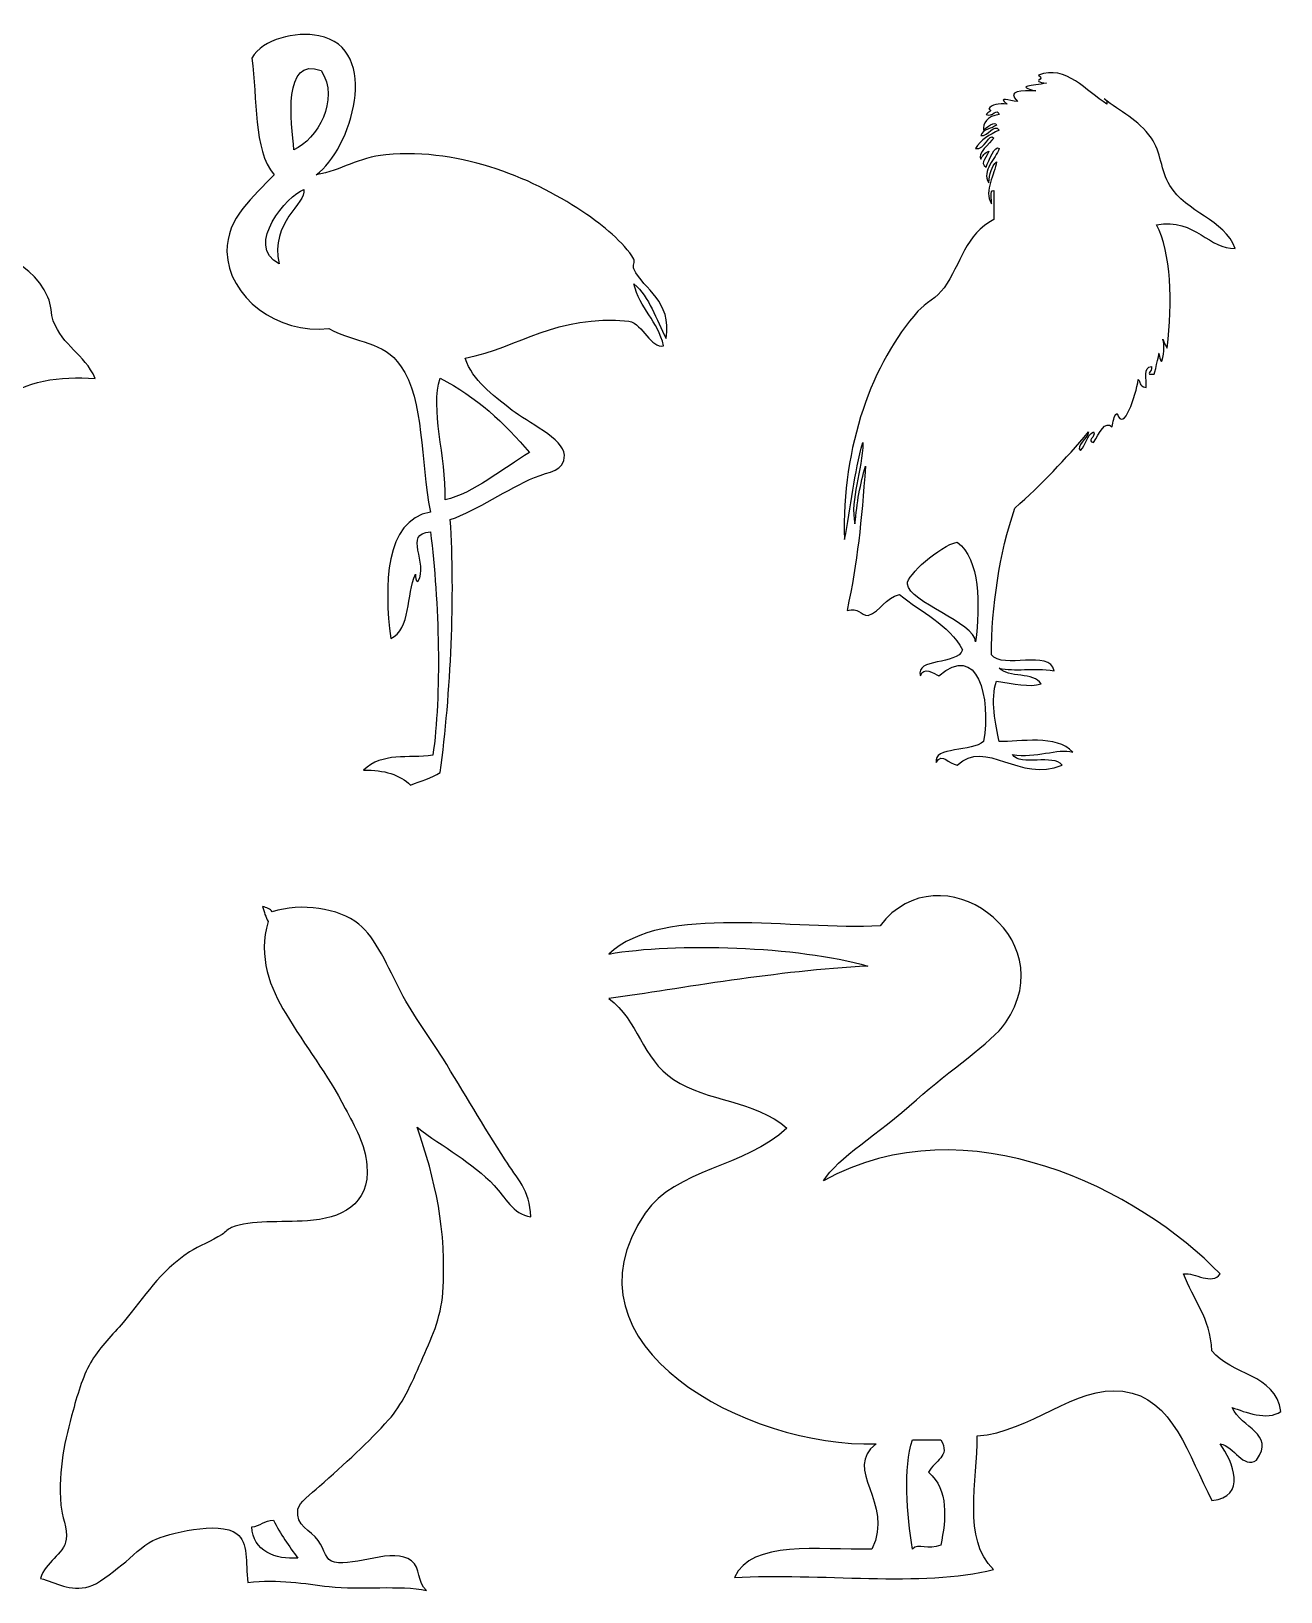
# Model space of a CAD drawing. Header units: centimetres. Extents: x -64 to 65, y -66 to 66.
# Drawn here: x -51.09 to -42.34, y 37.68 to 48.61 of the extents above; entities that cross this region are included whole.
import ezdxf

# ---------------------------------------------------------------- set-up
doc = ezdxf.new("R2010")
doc.units = ezdxf.units.CM
doc.header["$MEASUREMENT"] = 0
doc.layers.add('Layer 1', color=7, linetype='Continuous')

msp = doc.modelspace()

# ---------------------------------------------------------------- linework, layer by layer
at = {"layer": 'Layer 1'}
for points, knots in [([(-49.09603, 47.6037), (-48.9164, 47.63392), (-48.80634, 47.7244), (-48.60943, 47.74271), (-48.60943, 47.74271), (-48.06632, 47.7933), (-47.55623, 47.56898), (-47.20182, 47.32562), (-47.20182, 47.32562), (-47.10271, 47.25757), (-46.93512, 47.12615), (-46.87162, 47.0128), (-46.87162, 47.0128), (-46.86051, 46.99296), (-46.88242, 46.96557), (-46.87162, 46.94329), (-46.87162, 46.94329), (-46.80042, 46.7965), (-46.60325, 46.72101), (-46.64569, 46.45669), (-46.64569, 46.45669), (-46.71607, 46.58906), (-46.7602, 46.74765), (-46.87162, 46.83901), (-46.87162, 46.83901), (-46.82955, 46.66674), (-46.70207, 46.5799), (-46.6631, 46.40456), (-46.6631, 46.40456), (-46.75158, 46.38593), (-46.80444, 46.55259), (-46.90638, 46.57834), (-46.90638, 46.57834), (-47.42314, 46.62591), (-47.66327, 46.39681), (-48.05335, 46.31765), (-48.05335, 46.31765), (-47.99512, 46.1544), (-47.87404, 46.0728), (-47.72315, 45.95271), (-47.72315, 45.95271), (-47.62213, 45.8723), (-47.3608, 45.75485), (-47.35821, 45.63989), (-47.35821, 45.63989), (-47.35556, 45.5231), (-47.46497, 45.52644), (-47.56678, 45.48349), (-47.56678, 45.48349), (-47.75659, 45.40337), (-47.96588, 45.25346), (-48.15759, 45.18806), (-48.15759, 45.18806), (-48.12203, 44.6577), (-48.15346, 43.97555), (-48.22715, 43.41548), (-48.22715, 43.41548), (-48.28761, 43.37746), (-48.36584, 43.35727), (-48.43567, 43.32859), (-48.43567, 43.32859), (-48.50946, 43.39963), (-48.61781, 43.43606), (-48.76584, 43.43286), (-48.76584, 43.43286), (-48.63035, 43.56015), (-48.45522, 43.51351), (-48.27924, 43.53713), (-48.27924, 43.53713), (-48.21923, 43.95634), (-48.23257, 44.61086), (-48.29665, 45.10116), (-48.29665, 45.10116), (-48.49186, 45.09267), (-48.30467, 44.88431), (-48.38351, 44.7536), (-48.38351, 44.7536), (-48.40388, 44.75638), (-48.39819, 44.78527), (-48.40087, 44.80572), (-48.40087, 44.80572), (-48.46678, 44.66311), (-48.4313, 44.41906), (-48.57467, 44.35389), (-48.57467, 44.35389), (-48.62073, 44.72375), (-48.61888, 45.18214), (-48.29665, 45.24019), (-48.29665, 45.24019), (-48.37081, 45.60426), (-48.33504, 46.01904), (-48.50517, 46.2655), (-48.50517, 46.2655), (-48.62497, 46.43904), (-48.81061, 46.41973), (-49.00915, 46.52617), (-49.00915, 46.52617), (-49.36396, 46.48437), (-49.71638, 46.74636), (-49.72165, 47.06489), (-49.72165, 47.06489), (-49.72562, 47.30481), (-49.53329, 47.44769), (-49.39148, 47.60361), (-49.39148, 47.60361), (-49.54004, 47.77943), (-49.50845, 48.13542), (-49.54788, 48.42038), (-49.54788, 48.42038), (-49.47237, 48.5545), (-49.23951, 48.60853), (-49.07867, 48.5768), (-49.07867, 48.5768), (-48.63232, 48.48881), (-48.85227, 47.77721), (-49.09603, 47.6037)], [0, 0, 0, 0, 0.03333333, 0.03333333, 0.03333333, 0.03333333, 0.06666667, 0.06666667, 0.06666667, 0.06666667, 0.1, 0.1, 0.1, 0.1, 0.13333333, 0.13333333, 0.13333333, 0.13333333, 0.16666667, 0.16666667, 0.16666667, 0.16666667, 0.2, 0.2, 0.2, 0.2, 0.23333333, 0.23333333, 0.23333333, 0.23333333, 0.26666667, 0.26666667, 0.26666667, 0.26666667, 0.3, 0.3, 0.3, 0.3, 0.33333333, 0.33333333, 0.33333333, 0.33333333, 0.36666667, 0.36666667, 0.36666667, 0.36666667, 0.4, 0.4, 0.4, 0.4, 0.43333333, 0.43333333, 0.43333333, 0.43333333, 0.46666667, 0.46666667, 0.46666667, 0.46666667, 0.5, 0.5, 0.5, 0.5, 0.53333333, 0.53333333, 0.53333333, 0.53333333, 0.56666667, 0.56666667, 0.56666667, 0.56666667, 0.6, 0.6, 0.6, 0.6, 0.63333333, 0.63333333, 0.63333333, 0.63333333, 0.66666667, 0.66666667, 0.66666667, 0.66666667, 0.7, 0.7, 0.7, 0.7, 0.73333333, 0.73333333, 0.73333333, 0.73333333, 0.76666667, 0.76666667, 0.76666667, 0.76666667, 0.8, 0.8, 0.8, 0.8, 0.83333333, 0.83333333, 0.83333333, 0.83333333, 0.86666667, 0.86666667, 0.86666667, 0.86666667, 0.9, 0.9, 0.9, 0.9, 0.93333333, 0.93333333, 0.93333333, 0.93333333, 1, 1, 1, 1]), ([(-49.25245, 47.77748), (-49.08965, 47.85373), (-48.92982, 48.12649), (-49.06126, 48.33358), (-49.06126, 48.33358), (-49.33516, 48.435), (-49.27177, 47.96872), (-49.25245, 47.77748)], [0, 0, 0, 0, 0.33333333, 0.33333333, 0.33333333, 0.33333333, 1, 1, 1, 1]), ([(-42.65806, 47.08763), (-42.83597, 47.07525), (-42.93645, 47.29911), (-43.20927, 47.25299), (-43.20927, 47.25299), (-43.10746, 47.05537), (-43.09613, 46.71454), (-43.1358, 46.38942), (-43.1358, 46.38942), (-43.2047, 46.51272), (-43.12855, 46.4381), (-43.17255, 46.29753), (-43.17255, 46.29753), (-43.178, 46.28017), (-43.19872, 46.35434), (-43.19094, 46.35267), (-43.19094, 46.35267), (-43.19226, 46.35296), (-43.22645, 46.18916), (-43.22769, 46.20567), (-43.22769, 46.20567), (-43.29815, 46.20234), (-43.23436, 46.2207), (-43.24608, 46.26078), (-43.24608, 46.26078), (-43.30323, 46.25668), (-43.27712, 46.16934), (-43.28283, 46.11378), (-43.28283, 46.11378), (-43.34236, 46.12455), (-43.31717, 46.15238), (-43.33794, 46.16889), (-43.33794, 46.16889), (-43.35363, 46.0584), (-43.44121, 45.79133), (-43.48494, 45.93002), (-43.48494, 45.93002), (-43.51227, 45.91446), (-43.5115, 45.87086), (-43.52169, 45.83816), (-43.52169, 45.83816), (-43.57016, 45.88605), (-43.61054, 45.79374), (-43.6503, 45.72791), (-43.6503, 45.72791), (-43.70536, 45.74003), (-43.63273, 45.7672), (-43.6503, 45.80141), (-43.6503, 45.80141), (-43.70094, 45.77855), (-43.70345, 45.70756), (-43.74216, 45.6728), (-43.74216, 45.6728), (-43.78018, 45.70021), (-43.69115, 45.7553), (-43.68705, 45.80141), (-43.68705, 45.80141), (-43.84609, 45.61133), (-44.01632, 45.43245), (-44.20153, 45.26857), (-44.20153, 45.26857), (-44.31221, 44.94665), (-44.36451, 44.57806), (-44.36689, 44.23961), (-44.36689, 44.23961), (-44.28574, 44.13706), (-43.95835, 44.28067), (-43.92591, 44.12936), (-43.92591, 44.12936), (-44.07871, 44.15066), (-44.20261, 44.12211), (-44.31175, 44.14775), (-44.31175, 44.14775), (-44.24719, 44.07756), (-44.06934, 44.12068), (-44.01777, 44.0375), (-44.01777, 44.0375), (-44.09987, 44.01191), (-44.21097, 44.03689), (-44.33014, 44.05589), (-44.33014, 44.05589), (-44.37769, 43.93445), (-44.33591, 43.74416), (-44.31175, 43.63327), (-44.31175, 43.63327), (-44.172, 43.63115), (-43.90585, 43.68269), (-43.79729, 43.55977), (-43.79729, 43.55977), (-43.90331, 43.58803), (-44.05499, 43.51434), (-44.21988, 43.54141), (-44.21988, 43.54141), (-44.16159, 43.45883), (-43.93199, 43.54755), (-43.87076, 43.46794), (-43.87076, 43.46794), (-44.16871, 43.34192), (-44.40551, 43.65759), (-44.60572, 43.46794), (-44.60572, 43.46794), (-44.66951, 43.47487), (-44.70766, 43.56105), (-44.75272, 43.48633), (-44.75272, 43.48633), (-44.77981, 43.59947), (-44.49576, 43.55986), (-44.42199, 43.63331), (-44.42199, 43.63331), (-44.36796, 43.94113), (-44.46361, 44.33454), (-44.73436, 44.09265), (-44.73436, 44.09265), (-44.76735, 44.11125), (-44.84713, 44.16298), (-44.86297, 44.09265), (-44.86297, 44.09265), (-44.90596, 44.22169), (-44.60447, 44.16464), (-44.56899, 44.27638), (-44.56899, 44.27638), (-44.6671, 44.45389), (-44.85704, 44.53956), (-45.00997, 44.66225), (-45.00997, 44.66225), (-45.11183, 44.64161), (-45.13895, 44.54623), (-45.23045, 44.51525), (-45.23045, 44.51525), (-45.28607, 44.52089), (-45.29609, 44.57211), (-45.37743, 44.552), (-45.37743, 44.552), (-45.30411, 44.89839), (-45.27766, 45.16919), (-45.24882, 45.56258), (-45.24882, 45.56258), (-45.28557, 45.44008), (-45.30915, 45.30437), (-45.32232, 45.15838), (-45.32232, 45.15838), (-45.36108, 45.33205), (-45.26694, 45.53157), (-45.26721, 45.72795), (-45.26721, 45.72795), (-45.32891, 45.52017), (-45.34838, 45.27017), (-45.39582, 45.04813), (-45.39582, 45.04813), (-45.41672, 45.70049), (-45.19984, 46.28979), (-44.88134, 46.64666), (-44.88134, 46.64666), (-44.83062, 46.70352), (-44.74691, 46.74315), (-44.69759, 46.81202), (-44.69759, 46.81202), (-44.58104, 46.97487), (-44.54736, 47.19051), (-44.34847, 47.28975), (-44.34847, 47.28975), (-44.34847, 47.35711), (-44.34847, 47.4245), (-44.34847, 47.49187), (-44.34847, 47.49187), (-44.38834, 47.49497), (-44.3568, 47.4267), (-44.36686, 47.40001), (-44.36686, 47.40001), (-44.42216, 47.49267), (-44.34199, 47.60739), (-44.33011, 47.69399), (-44.33011, 47.69399), (-44.36631, 47.66282), (-44.3794, 47.60856), (-44.38522, 47.54701), (-44.38522, 47.54701), (-44.43808, 47.6312), (-44.33672, 47.71849), (-44.31172, 47.78588), (-44.31172, 47.78588), (-44.34265, 47.81557), (-44.38453, 47.70037), (-44.40361, 47.65727), (-44.40361, 47.65727), (-44.45587, 47.68177), (-44.38943, 47.73897), (-44.38525, 47.76752), (-44.38525, 47.76752), (-44.41171, 47.75723), (-44.4301, 47.73887), (-44.44036, 47.71238), (-44.44036, 47.71238), (-44.46764, 47.74686), (-44.3822, 47.82491), (-44.34847, 47.85938), (-44.34847, 47.85938), (-44.38559, 47.90121), (-44.40956, 47.7745), (-44.47708, 47.78591), (-44.47708, 47.78591), (-44.4426, 47.84941), (-44.37985, 47.88465), (-44.31172, 47.91455), (-44.31172, 47.91455), (-44.35006, 47.96924), (-44.38657, 47.86835), (-44.44033, 47.87777), (-44.44033, 47.87777), (-44.42557, 47.92426), (-44.36471, 47.92463), (-44.33008, 47.95127), (-44.33008, 47.95127), (-44.33558, 47.98453), (-44.40736, 47.93267), (-44.42194, 47.91455), (-44.42194, 47.91455), (-44.428, 47.96151), (-44.39834, 48.01522), (-44.31169, 48.02478), (-44.31169, 48.02478), (-44.32733, 48.07868), (-44.35794, 48.00089), (-44.40358, 48.02478), (-44.40358, 48.02478), (-44.39316, 48.04193), (-44.35249, 48.05261), (-44.38522, 48.06153), (-44.38522, 48.06153), (-44.36747, 48.09894), (-44.31463, 48.10122), (-44.25658, 48.09828), (-44.25658, 48.09828), (-44.32868, 48.1562), (-44.2419, 48.12114), (-44.18308, 48.11664), (-44.18308, 48.11664), (-44.26275, 48.19549), (-44.15448, 48.19427), (-44.05447, 48.19014), (-44.05447, 48.19014), (-44.20655, 48.22792), (-44.07799, 48.22469), (-43.98097, 48.24525), (-43.98097, 48.24525), (-44.10469, 48.25903), (-43.97832, 48.26935), (-44.03608, 48.30036), (-44.03608, 48.30036), (-43.84423, 48.37836), (-43.69847, 48.18371), (-43.55837, 48.09824), (-43.55837, 48.09824), (-43.55538, 48.11964), (-43.56242, 48.13094), (-43.57673, 48.13502), (-43.57673, 48.13502), (-43.46539, 48.04424), (-43.33895, 47.99167), (-43.246, 47.8594), (-43.246, 47.8594), (-43.17972, 47.76513), (-43.17824, 47.62911), (-43.11739, 47.52867), (-43.11739, 47.52867), (-43.00135, 47.33708), (-42.73481, 47.28953), (-42.65806, 47.08763)], [0, 0, 0, 0, 0.01470588, 0.01470588, 0.01470588, 0.01470588, 0.02941176, 0.02941176, 0.02941176, 0.02941176, 0.04411765, 0.04411765, 0.04411765, 0.04411765, 0.05882353, 0.05882353, 0.05882353, 0.05882353, 0.07352941, 0.07352941, 0.07352941, 0.07352941, 0.08823529, 0.08823529, 0.08823529, 0.08823529, 0.10294118, 0.10294118, 0.10294118, 0.10294118, 0.11764706, 0.11764706, 0.11764706, 0.11764706, 0.13235294, 0.13235294, 0.13235294, 0.13235294, 0.14705882, 0.14705882, 0.14705882, 0.14705882, 0.16176471, 0.16176471, 0.16176471, 0.16176471, 0.17647059, 0.17647059, 0.17647059, 0.17647059, 0.19117647, 0.19117647, 0.19117647, 0.19117647, 0.20588235, 0.20588235, 0.20588235, 0.20588235, 0.22058824, 0.22058824, 0.22058824, 0.22058824, 0.23529412, 0.23529412, 0.23529412, 0.23529412, 0.25, 0.25, 0.25, 0.25, 0.26470588, 0.26470588, 0.26470588, 0.26470588, 0.27941176, 0.27941176, 0.27941176, 0.27941176, 0.29411765, 0.29411765, 0.29411765, 0.29411765, 0.30882353, 0.30882353, 0.30882353, 0.30882353, 0.32352941, 0.32352941, 0.32352941, 0.32352941, 0.33823529, 0.33823529, 0.33823529, 0.33823529, 0.35294118, 0.35294118, 0.35294118, 0.35294118, 0.36764706, 0.36764706, 0.36764706, 0.36764706, 0.38235294, 0.38235294, 0.38235294, 0.38235294, 0.39705882, 0.39705882, 0.39705882, 0.39705882, 0.41176471, 0.41176471, 0.41176471, 0.41176471, 0.42647059, 0.42647059, 0.42647059, 0.42647059, 0.44117647, 0.44117647, 0.44117647, 0.44117647, 0.45588235, 0.45588235, 0.45588235, 0.45588235, 0.47058824, 0.47058824, 0.47058824, 0.47058824, 0.48529412, 0.48529412, 0.48529412, 0.48529412, 0.5, 0.5, 0.5, 0.5, 0.51470588, 0.51470588, 0.51470588, 0.51470588, 0.52941176, 0.52941176, 0.52941176, 0.52941176, 0.54411765, 0.54411765, 0.54411765, 0.54411765, 0.55882353, 0.55882353, 0.55882353, 0.55882353, 0.57352941, 0.57352941, 0.57352941, 0.57352941, 0.58823529, 0.58823529, 0.58823529, 0.58823529, 0.60294118, 0.60294118, 0.60294118, 0.60294118, 0.61764706, 0.61764706, 0.61764706, 0.61764706, 0.63235294, 0.63235294, 0.63235294, 0.63235294, 0.64705882, 0.64705882, 0.64705882, 0.64705882, 0.66176471, 0.66176471, 0.66176471, 0.66176471, 0.67647059, 0.67647059, 0.67647059, 0.67647059, 0.69117647, 0.69117647, 0.69117647, 0.69117647, 0.70588235, 0.70588235, 0.70588235, 0.70588235, 0.72058824, 0.72058824, 0.72058824, 0.72058824, 0.73529412, 0.73529412, 0.73529412, 0.73529412, 0.75, 0.75, 0.75, 0.75, 0.76470588, 0.76470588, 0.76470588, 0.76470588, 0.77941176, 0.77941176, 0.77941176, 0.77941176, 0.79411765, 0.79411765, 0.79411765, 0.79411765, 0.80882353, 0.80882353, 0.80882353, 0.80882353, 0.82352941, 0.82352941, 0.82352941, 0.82352941, 0.83823529, 0.83823529, 0.83823529, 0.83823529, 0.85294118, 0.85294118, 0.85294118, 0.85294118, 0.86764706, 0.86764706, 0.86764706, 0.86764706, 0.88235294, 0.88235294, 0.88235294, 0.88235294, 0.89705882, 0.89705882, 0.89705882, 0.89705882, 0.91176471, 0.91176471, 0.91176471, 0.91176471, 0.92647059, 0.92647059, 0.92647059, 0.92647059, 0.94117647, 0.94117647, 0.94117647, 0.94117647, 0.95588235, 0.95588235, 0.95588235, 0.95588235, 0.97058824, 0.97058824, 0.97058824, 0.97058824, 1, 1, 1, 1]), ([(-50.64445, 46.17627), (-50.89348, 46.19199), (-51.13885, 46.16778), (-51.30681, 46.01069), (-51.30681, 46.01069), (-51.49763, 45.83215), (-51.56618, 45.58572), (-51.72991, 45.42197), (-51.72991, 45.42197), (-51.94941, 45.2025), (-52.29789, 45.04856), (-52.70498, 45.03563), (-52.70498, 45.03563), (-52.91278, 45.02904), (-53.19888, 45.13464), (-53.29376, 44.94363), (-53.29376, 44.94363), (-53.10572, 44.59348), (-52.91644, 44.29021), (-52.41066, 44.24452), (-52.41066, 44.24452), (-52.31366, 44.23574), (-52.14703, 44.29725), (-52.0979, 44.15252), (-52.0979, 44.15252), (-52.18942, 44.18112), (-52.24265, 44.13945), (-52.33708, 44.17091), (-52.33708, 44.17091), (-52.33917, 44.11389), (-52.18643, 44.06828), (-52.2267, 43.91334), (-52.2267, 43.91334), (-52.34394, 44.08431), (-52.65445, 44.06201), (-52.8154, 44.1893), (-52.8154, 44.1893), (-52.91618, 44.13059), (-52.92663, 43.9816), (-53.07297, 43.96853), (-53.07297, 43.96853), (-52.99976, 43.91294), (-52.8463, 43.93763), (-52.85223, 43.80295), (-52.85223, 43.80295), (-52.97055, 43.88084), (-53.19518, 43.85245), (-53.31216, 43.93172), (-53.31216, 43.93172), (-53.28906, 43.78911), (-52.99469, 43.75871), (-53.03623, 43.49018), (-53.03623, 43.49018), (-53.14204, 43.5985), (-53.21676, 43.70031), (-53.34899, 43.82133), (-53.34899, 43.82133), (-53.3683, 43.83903), (-53.51274, 43.96958), (-53.49618, 43.96852), (-53.49618, 43.96852), (-53.58087, 43.97394), (-53.72973, 43.65441), (-53.88252, 43.72934), (-53.88252, 43.72934), (-53.84087, 43.89463), (-53.6744, 43.86081), (-53.62495, 43.98691), (-53.62495, 43.98691), (-53.50975, 44.28062), (-53.94634, 44.69435), (-54.01129, 44.94359), (-54.01129, 44.94359), (-53.9911, 45.03379), (-53.96729, 45.12038), (-53.93771, 45.20116), (-53.93771, 45.20116), (-54.03992, 45.62502), (-54.55144, 45.86132), (-54.7104, 46.26822), (-54.7104, 46.26822), (-54.764, 46.33725), (-54.82534, 46.39858), (-54.89439, 46.45221), (-54.89439, 46.45221), (-54.91569, 46.47941), (-54.91569, 46.49857), (-54.89439, 46.52579), (-54.89439, 46.52579), (-55.12204, 46.73875), (-55.1722, 46.92338), (-55.39115, 47.15132), (-55.39115, 47.15132), (-55.56768, 47.33513), (-55.85211, 47.49099), (-56.10865, 47.61127), (-56.10865, 47.61127), (-56.31447, 47.70776), (-56.84578, 47.92824), (-56.80776, 48.108), (-56.80776, 48.108), (-56.60583, 48.18394), (-56.48439, 48.30085), (-56.20062, 48.25519), (-56.20062, 48.25519), (-55.84267, 48.01688), (-55.46561, 47.77637), (-55.07839, 47.53769), (-55.07839, 47.53769), (-54.96115, 47.46546), (-54.83034, 47.3411), (-54.71041, 47.29853), (-54.71041, 47.29853), (-54.50028, 47.22392), (-54.15037, 47.22262), (-53.88253, 47.20653), (-53.88253, 47.20653), (-53.60313, 47.18978), (-53.28669, 47.12739), (-53.01782, 47.04095), (-53.01782, 47.04095), (-52.76157, 46.95853), (-52.44629, 46.76483), (-52.22674, 46.80177), (-52.22674, 46.80177), (-52.05415, 46.83077), (-51.94035, 47.03913), (-51.76681, 47.07773), (-51.76681, 47.07773), (-51.456, 47.14687), (-51.10413, 47.02701), (-50.97568, 46.74658), (-50.97568, 46.74658), (-50.95002, 46.69051), (-50.95626, 46.62694), (-50.93893, 46.581), (-50.93893, 46.581), (-50.87099, 46.40151), (-50.72359, 46.35296), (-50.64445, 46.17627)], [0, 0, 0, 0, 0.02777778, 0.02777778, 0.02777778, 0.02777778, 0.05555556, 0.05555556, 0.05555556, 0.05555556, 0.08333333, 0.08333333, 0.08333333, 0.08333333, 0.11111111, 0.11111111, 0.11111111, 0.11111111, 0.13888889, 0.13888889, 0.13888889, 0.13888889, 0.16666667, 0.16666667, 0.16666667, 0.16666667, 0.19444444, 0.19444444, 0.19444444, 0.19444444, 0.22222222, 0.22222222, 0.22222222, 0.22222222, 0.25, 0.25, 0.25, 0.25, 0.27777778, 0.27777778, 0.27777778, 0.27777778, 0.30555556, 0.30555556, 0.30555556, 0.30555556, 0.33333333, 0.33333333, 0.33333333, 0.33333333, 0.36111111, 0.36111111, 0.36111111, 0.36111111, 0.38888889, 0.38888889, 0.38888889, 0.38888889, 0.41666667, 0.41666667, 0.41666667, 0.41666667, 0.44444444, 0.44444444, 0.44444444, 0.44444444, 0.47222222, 0.47222222, 0.47222222, 0.47222222, 0.5, 0.5, 0.5, 0.5, 0.52777778, 0.52777778, 0.52777778, 0.52777778, 0.55555556, 0.55555556, 0.55555556, 0.55555556, 0.58333333, 0.58333333, 0.58333333, 0.58333333, 0.61111111, 0.61111111, 0.61111111, 0.61111111, 0.63888889, 0.63888889, 0.63888889, 0.63888889, 0.66666667, 0.66666667, 0.66666667, 0.66666667, 0.69444444, 0.69444444, 0.69444444, 0.69444444, 0.72222222, 0.72222222, 0.72222222, 0.72222222, 0.75, 0.75, 0.75, 0.75, 0.77777778, 0.77777778, 0.77777778, 0.77777778, 0.80555556, 0.80555556, 0.80555556, 0.80555556, 0.83333333, 0.83333333, 0.83333333, 0.83333333, 0.86111111, 0.86111111, 0.86111111, 0.86111111, 0.88888889, 0.88888889, 0.88888889, 0.88888889, 0.91666667, 0.91666667, 0.91666667, 0.91666667, 0.94444444, 0.94444444, 0.94444444, 0.94444444, 1, 1, 1, 1]), ([(-49.3567, 46.97809), (-49.42052, 47.27254), (-49.16615, 47.40105), (-49.18292, 47.49945), (-49.18292, 47.49945), (-49.29465, 47.4636), (-49.60403, 47.10795), (-49.3567, 46.97809)], [0, 0, 0, 0, 0.33333333, 0.33333333, 0.33333333, 0.33333333, 1, 1, 1, 1]), ([(-48.19237, 45.32717), (-47.99578, 45.36903), (-47.78832, 45.54802), (-47.6015, 45.65734), (-47.6015, 45.65734), (-47.77771, 45.86345), (-47.97544, 46.04805), (-48.22713, 46.1787), (-48.22713, 46.1787), (-48.30059, 45.96532), (-48.18518, 45.63142), (-48.19237, 45.32717)], [0, 0, 0, 0, 0.25, 0.25, 0.25, 0.25, 0.5, 0.5, 0.5, 0.5, 1, 1, 1, 1]), ([(-44.95483, 44.73575), (-44.94202, 44.60875), (-44.48546, 44.46643), (-44.4771, 44.33152), (-44.4771, 44.33152), (-44.44755, 44.59052), (-44.44347, 44.90969), (-44.60574, 45.02976), (-44.60574, 45.02976), (-44.73001, 45.00436), (-44.96102, 44.79703), (-44.95483, 44.73575)], [0, 0, 0, 0, 0.25, 0.25, 0.25, 0.25, 0.5, 0.5, 0.5, 0.5, 1, 1, 1, 1]), ([(-45.5435, 40.55716), (-44.53528, 41.11384), (-43.32412, 40.4857), (-42.76463, 39.90501), (-42.76463, 39.90501), (-42.82072, 39.8236), (-42.94161, 39.91485), (-43.01987, 39.90501), (-43.01987, 39.90501), (-42.95428, 39.72483), (-42.83395, 39.59936), (-42.82138, 39.36624), (-42.82138, 39.36624), (-42.6912, 39.194), (-42.37497, 39.2077), (-42.33931, 38.9409), (-42.33931, 38.9409), (-42.43393, 38.87399), (-42.59429, 38.93738), (-42.67954, 38.96926), (-42.67954, 38.96926), (-42.61715, 38.82228), (-42.37471, 38.78897), (-42.50947, 38.60062), (-42.50947, 38.60062), (-42.60374, 38.53405), (-42.66293, 38.69862), (-42.76463, 38.71405), (-42.76463, 38.71405), (-42.67179, 38.58893), (-42.575, 38.34093), (-42.82138, 38.31707), (-42.82138, 38.31707), (-42.98555, 38.62634), (-43.08961, 39.03801), (-43.44519, 39.08267), (-43.44519, 39.08267), (-43.78248, 39.12508), (-44.0958, 38.79335), (-44.46598, 38.77078), (-44.46598, 38.77078), (-44.4627, 38.45849), (-44.57216, 38.04286), (-44.35258, 37.83503), (-44.35258, 37.83503), (-44.84754, 37.70607), (-45.57884, 37.81363), (-46.16741, 37.7783), (-46.16741, 37.7783), (-46.04388, 38.04233), (-45.58316, 37.96917), (-45.20329, 37.97679), (-45.20329, 37.97679), (-45.04459, 38.30424), (-45.41223, 38.53604), (-45.17495, 38.71405), (-45.17495, 38.71405), (-46.07101, 38.68738), (-47.42663, 39.39718), (-46.79118, 40.33034), (-46.79118, 40.33034), (-46.58004, 40.64048), (-46.09376, 40.6481), (-45.79873, 40.92581), (-45.79873, 40.92581), (-46.02656, 41.12197), (-46.35946, 41.11015), (-46.59269, 41.26609), (-46.59269, 41.26609), (-46.81714, 41.41616), (-46.83772, 41.67585), (-47.04642, 41.8332), (-47.04642, 41.8332), (-46.53905, 41.9039), (-45.86939, 42.02825), (-45.23159, 42.06005), (-45.23159, 42.06005), (-45.72747, 42.20226), (-46.58197, 42.22724), (-47.04642, 42.14511), (-47.04642, 42.14511), (-46.66124, 42.50351), (-45.74837, 42.30489), (-45.1465, 42.3436), (-45.1465, 42.3436), (-44.72793, 42.88933), (-43.84941, 42.2669), (-44.26745, 41.66307), (-44.26745, 41.66307), (-44.36627, 41.52043), (-44.66173, 41.33276), (-44.89134, 41.1243), (-44.89134, 41.1243), (-45.16557, 40.87527), (-45.44232, 40.71956), (-45.5435, 40.55716)], [0, 0, 0, 0, 0.04, 0.04, 0.04, 0.04, 0.08, 0.08, 0.08, 0.08, 0.12, 0.12, 0.12, 0.12, 0.16, 0.16, 0.16, 0.16, 0.2, 0.2, 0.2, 0.2, 0.24, 0.24, 0.24, 0.24, 0.28, 0.28, 0.28, 0.28, 0.32, 0.32, 0.32, 0.32, 0.36, 0.36, 0.36, 0.36, 0.4, 0.4, 0.4, 0.4, 0.44, 0.44, 0.44, 0.44, 0.48, 0.48, 0.48, 0.48, 0.52, 0.52, 0.52, 0.52, 0.56, 0.56, 0.56, 0.56, 0.6, 0.6, 0.6, 0.6, 0.64, 0.64, 0.64, 0.64, 0.68, 0.68, 0.68, 0.68, 0.72, 0.72, 0.72, 0.72, 0.76, 0.76, 0.76, 0.76, 0.8, 0.8, 0.8, 0.8, 0.84, 0.84, 0.84, 0.84, 0.88, 0.88, 0.88, 0.88, 0.92, 0.92, 0.92, 0.92, 1, 1, 1, 1]), ([(-49.47171, 42.47785), (-49.44417, 42.47057), (-49.41713, 42.46282), (-49.4053, 42.43986), (-49.4053, 42.43986), (-49.19922, 42.5081), (-48.93984, 42.46518), (-48.79805, 42.35448), (-48.79805, 42.35448), (-48.67915, 42.26161), (-48.59099, 42.04807), (-48.50394, 41.88008), (-48.50394, 41.88008), (-48.41247, 41.7035), (-48.30137, 41.56306), (-48.20983, 41.41515), (-48.20983, 41.41515), (-48.06198, 41.17631), (-47.92601, 40.93927), (-47.77337, 40.70353), (-47.77337, 40.70353), (-47.68963, 40.57423), (-47.60107, 40.49287), (-47.59311, 40.30509), (-47.59311, 40.30509), (-47.72133, 40.32184), (-47.77419, 40.44511), (-47.84928, 40.52329), (-47.84928, 40.52329), (-48.00549, 40.6859), (-48.20747, 40.79266), (-48.39006, 40.93125), (-48.39006, 40.93125), (-48.26235, 40.56718), (-48.18048, 40.21031), (-48.2098, 39.77372), (-48.2098, 39.77372), (-48.22216, 39.5897), (-48.29238, 39.45048), (-48.36159, 39.28985), (-48.36159, 39.28985), (-48.43065, 39.12951), (-48.49796, 38.98571), (-48.58929, 38.88184), (-48.58929, 38.88184), (-48.72267, 38.73021), (-48.90073, 38.57212), (-49.07316, 38.41694), (-49.07316, 38.41694), (-49.1351, 38.36125), (-49.21757, 38.30417), (-49.22498, 38.25565), (-49.22498, 38.25565), (-49.24295, 38.13759), (-49.13566, 38.1128), (-49.08266, 38.03742), (-49.08266, 38.03742), (-49.03392, 37.96813), (-49.03358, 37.89714), (-48.96878, 37.88563), (-48.96878, 37.88563), (-48.82511, 37.85197), (-48.55674, 37.99374), (-48.428, 37.8951), (-48.428, 37.8951), (-48.36646, 37.84798), (-48.38805, 37.74392), (-48.32362, 37.68637), (-48.32362, 37.68637), (-48.50923, 37.72815), (-48.78415, 37.68912), (-49.00672, 37.71481), (-49.00672, 37.71481), (-49.17502, 37.73431), (-49.36116, 37.76908), (-49.57602, 37.74333), (-49.57602, 37.74333), (-49.59063, 37.88353), (-49.57192, 38.02673), (-49.65193, 38.08488), (-49.65193, 38.08488), (-49.77991, 38.17783), (-50.13728, 38.08657), (-50.24015, 38.03741), (-50.24015, 38.03741), (-50.31746, 38.0005), (-50.38316, 37.92414), (-50.4584, 37.86665), (-50.4584, 37.86665), (-50.5346, 37.80839), (-50.62469, 37.73118), (-50.68607, 37.71481), (-50.68607, 37.71481), (-50.82429, 37.67809), (-50.91919, 37.74249), (-51.02762, 37.77177), (-51.02762, 37.77177), (-50.99476, 37.89065), (-50.86456, 37.93425), (-50.84736, 38.04691), (-50.84736, 38.04691), (-50.83762, 38.11083), (-50.88022, 38.21783), (-50.88535, 38.28408), (-50.88535, 38.28408), (-50.90538, 38.54438), (-50.85646, 38.74255), (-50.79992, 38.94826), (-50.79992, 38.94826), (-50.76473, 39.07634), (-50.72502, 39.20533), (-50.66707, 39.29931), (-50.66707, 39.29931), (-50.60828, 39.39467), (-50.52245, 39.47854), (-50.44887, 39.56498), (-50.44887, 39.56498), (-50.29197, 39.74918), (-50.19971, 39.91645), (-49.98397, 40.05832), (-49.98397, 40.05832), (-49.91769, 40.10187), (-49.83075, 40.13293), (-49.75627, 40.18167), (-49.75627, 40.18167), (-49.73106, 40.19815), (-49.71206, 40.22027), (-49.68986, 40.22908), (-49.68986, 40.22908), (-49.5523, 40.28393), (-49.34553, 40.26313), (-49.15852, 40.27652), (-49.15852, 40.27652), (-48.92772, 40.29306), (-48.71675, 40.38251), (-48.74109, 40.66551), (-48.74109, 40.66551), (-48.75353, 40.81034), (-48.82644, 40.93766), (-48.89286, 41.064), (-48.89286, 41.064), (-49.0192, 41.30435), (-49.17274, 41.5008), (-49.31035, 41.72816), (-49.31035, 41.72816), (-49.41748, 41.90527), (-49.50675, 42.12392), (-49.43367, 42.37335), (-49.43367, 42.37335), (-49.45057, 42.40408), (-49.46219, 42.43988), (-49.47171, 42.47785)], [0, 0, 0, 0, 0.02564103, 0.02564103, 0.02564103, 0.02564103, 0.05128205, 0.05128205, 0.05128205, 0.05128205, 0.07692308, 0.07692308, 0.07692308, 0.07692308, 0.1025641, 0.1025641, 0.1025641, 0.1025641, 0.12820513, 0.12820513, 0.12820513, 0.12820513, 0.15384615, 0.15384615, 0.15384615, 0.15384615, 0.17948718, 0.17948718, 0.17948718, 0.17948718, 0.20512821, 0.20512821, 0.20512821, 0.20512821, 0.23076923, 0.23076923, 0.23076923, 0.23076923, 0.25641026, 0.25641026, 0.25641026, 0.25641026, 0.28205128, 0.28205128, 0.28205128, 0.28205128, 0.30769231, 0.30769231, 0.30769231, 0.30769231, 0.33333333, 0.33333333, 0.33333333, 0.33333333, 0.35897436, 0.35897436, 0.35897436, 0.35897436, 0.38461538, 0.38461538, 0.38461538, 0.38461538, 0.41025641, 0.41025641, 0.41025641, 0.41025641, 0.43589744, 0.43589744, 0.43589744, 0.43589744, 0.46153846, 0.46153846, 0.46153846, 0.46153846, 0.48717949, 0.48717949, 0.48717949, 0.48717949, 0.51282051, 0.51282051, 0.51282051, 0.51282051, 0.53846154, 0.53846154, 0.53846154, 0.53846154, 0.56410256, 0.56410256, 0.56410256, 0.56410256, 0.58974359, 0.58974359, 0.58974359, 0.58974359, 0.61538462, 0.61538462, 0.61538462, 0.61538462, 0.64102564, 0.64102564, 0.64102564, 0.64102564, 0.66666667, 0.66666667, 0.66666667, 0.66666667, 0.69230769, 0.69230769, 0.69230769, 0.69230769, 0.71794872, 0.71794872, 0.71794872, 0.71794872, 0.74358974, 0.74358974, 0.74358974, 0.74358974, 0.76923077, 0.76923077, 0.76923077, 0.76923077, 0.79487179, 0.79487179, 0.79487179, 0.79487179, 0.82051282, 0.82051282, 0.82051282, 0.82051282, 0.84615385, 0.84615385, 0.84615385, 0.84615385, 0.87179487, 0.87179487, 0.87179487, 0.87179487, 0.8974359, 0.8974359, 0.8974359, 0.8974359, 0.92307692, 0.92307692, 0.92307692, 0.92307692, 0.94871795, 0.94871795, 0.94871795, 0.94871795, 1, 1, 1, 1]), ([(-44.91969, 37.97678), (-44.87778, 38.02231), (-44.81007, 37.96781), (-44.7212, 38.00514), (-44.7212, 38.00514), (-44.68276, 38.19072), (-44.66588, 38.39098), (-44.80629, 38.51555), (-44.80629, 38.51555), (-44.76589, 38.59897), (-44.64902, 38.62284), (-44.7212, 38.7424), (-44.7212, 38.7424), (-44.7874, 38.7424), (-44.85349, 38.7424), (-44.91969, 38.7424), (-44.91969, 38.7424), (-44.98546, 38.54752), (-44.95975, 38.21888), (-44.91969, 37.97678)], [0, 0, 0, 0, 0.16666667, 0.16666667, 0.16666667, 0.16666667, 0.33333333, 0.33333333, 0.33333333, 0.33333333, 0.5, 0.5, 0.5, 0.5, 0.66666667, 0.66666667, 0.66666667, 0.66666667, 1, 1, 1, 1]), ([(-49.3958, 38.1798), (-49.45911, 38.1767), (-49.48856, 38.13977), (-49.54759, 38.13239), (-49.54759, 38.13239), (-49.54193, 37.96409), (-49.37971, 37.90181), (-49.22504, 37.91414), (-49.22504, 37.91414), (-49.28685, 37.99782), (-49.34844, 38.08172), (-49.3958, 38.1798)], [0, 0, 0, 0, 0.25, 0.25, 0.25, 0.25, 0.5, 0.5, 0.5, 0.5, 1, 1, 1, 1])]:
    msp.add_open_spline(points, degree=3, knots=knots, dxfattribs=at)

doc.saveas('drawing.dxf')
